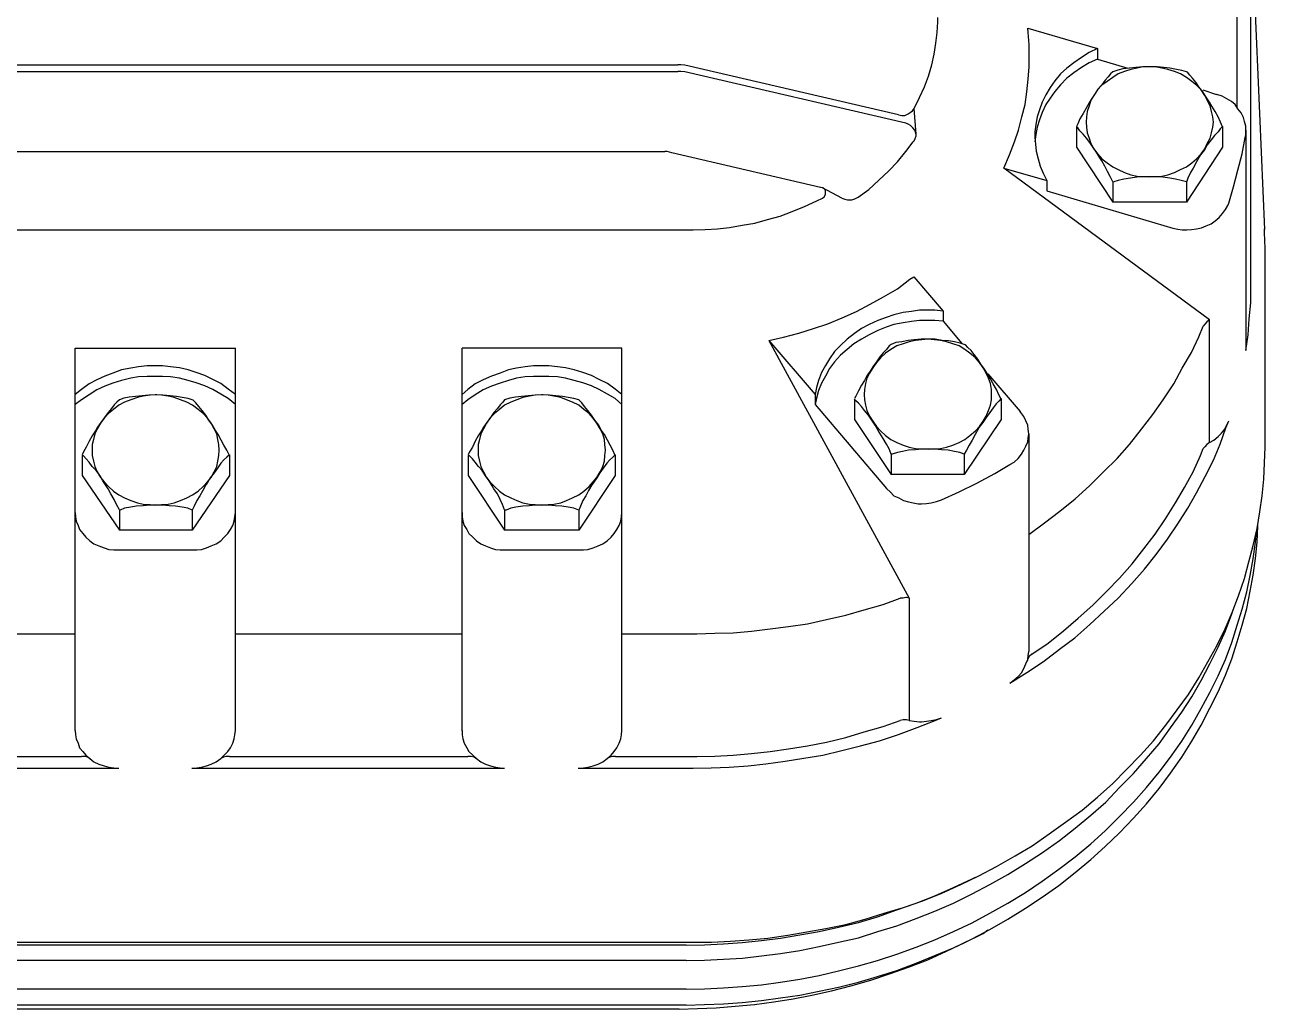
# Model space of a CAD drawing. Extents: x 667 to 1244, y -9 to 355.
# Drawn here: x 973.33 to 978.76, y 76.32 to 80.63 of the extents above; entities that cross this region are included whole.
import ezdxf

# ---------------------------------------------------------------- set-up
doc = ezdxf.new("R2010")
doc.units = 0
doc.header["$MEASUREMENT"] = 0
doc.layers.get('0').update_dxf_attribs({"linetype": 'CONTINUOUS'})

msp = doc.modelspace()

# ---------------------------------------------------------------- linework, layer by layer
for p, q in [((978.6724, 81.5915), (978.7547, 79.7313)), ((978.6939, 79.4882), (978.6939, 81.0761)), ((978.6344, 80.2644), (978.6344, 80.8912)), ((977.7189, 80.6114), (978.0228, 80.5227)), ((978.0228, 80.5227), (978.0228, 80.4759)), ((971.2836, 80.4518), (976.1879, 80.4518)), ((977.1528, 80.2327), (976.2183, 80.4493)), ((978.0228, 80.4759), (978.1558, 80.4366)), ((971.2836, 80.4227), (976.1879, 80.4227)), ((977.1845, 80.196), (976.2183, 80.4202)), ((978.4837, 80.3416), (978.5445, 80.3214)), ((977.2301, 80.1479), (977.2212, 80.2606)), ((977.9316, 80.1796), (977.9316, 80.0909)), ((978.5711, 80.1808), (978.5711, 80.0909)), ((978.6724, 80.1656), (978.6724, 79.2007)), ((971.3405, 80.0719), (976.1297, 80.0719)), ((976.8122, 79.9149), (976.1613, 80.0669)), ((977.9316, 80.0909), (978.0899, 79.8503)), ((978.5711, 80.0909), (978.4128, 79.8503)), ((977.6138, 79.9997), (977.8012, 79.9453)), ((978.5129, 79.3349), (977.6138, 79.9997)), ((977.8012, 79.9453), (977.8012, 79.8997)), ((976.9047, 79.868), (976.8198, 79.9136)), ((977.8012, 79.8997), (978.3533, 79.7364)), ((978.0899, 79.9377), (978.0899, 79.8503)), ((978.4128, 79.9377), (978.4128, 79.8503)), ((978.4128, 79.8503), (978.0899, 79.8503)), ((971.2164, 79.7288), (976.255, 79.7288)), ((978.7572, 78.7778), (978.7572, 79.6477)), ((977.22, 79.5236), (977.3479, 79.3729)), ((977.3479, 79.3729), (977.3479, 79.3299)), ((977.3479, 79.3299), (977.4302, 79.2324)), ((978.5129, 78.798), (978.5129, 79.3349)), ((976.5855, 79.245), (976.7882, 79.0082)), ((976.5855, 79.245), (977.1997, 78.118)), ((973.5502, 79.2121), (974.2518, 79.2121)), ((973.5502, 77.5381), (973.5502, 79.2121)), ((974.2518, 77.5381), (974.2518, 79.2121)), ((975.9423, 79.2121), (975.2433, 79.2121)), ((975.2433, 77.5368), (975.2433, 79.2121)), ((975.9423, 77.5368), (975.9423, 79.2121)), ((977.5441, 79.0994), (977.6847, 78.9348)), ((976.7882, 79.0082), (976.7882, 78.9652)), ((976.9604, 78.988), (976.9604, 78.8993)), ((977.6024, 78.9905), (977.6024, 78.8993)), ((976.7882, 78.9652), (977.1009, 78.5967)), ((976.9604, 78.8993), (977.1212, 78.6587)), ((977.6024, 78.8993), (977.4403, 78.6587)), ((977.7227, 78.836), (977.7227, 77.8838)), ((973.5806, 78.7423), (973.5806, 78.6549)), ((974.2252, 78.7448), (974.2252, 78.6549)), ((975.2699, 78.7423), (975.2699, 78.6549)), ((975.9131, 78.7448), (975.9131, 78.6549)), ((977.1212, 78.7474), (977.1212, 78.6587)), ((977.4403, 78.7474), (977.4403, 78.6587)), ((973.5806, 78.6549), (973.744, 78.4156)), ((974.2252, 78.6549), (974.0618, 78.4156)), ((975.2699, 78.6549), (975.4294, 78.4156)), ((975.9131, 78.6549), (975.7536, 78.4156)), ((977.4403, 78.6587), (977.1212, 78.6587)), ((973.744, 78.503), (973.744, 78.4156)), ((974.0618, 78.503), (974.0618, 78.4156)), ((975.4294, 78.503), (975.4294, 78.4156)), ((975.7536, 78.503), (975.7536, 78.4156)), ((974.0618, 78.4156), (973.744, 78.4156)), ((975.7536, 78.4156), (975.4294, 78.4156)), ((973.7414, 78.3282), (974.0605, 78.3282)), ((975.4294, 78.3282), (975.7511, 78.3282)), ((977.1997, 78.118), (977.1997, 77.5824)), ((972.5625, 77.961), (973.5502, 77.961)), ((974.2518, 77.961), (975.2433, 77.961)), ((975.9423, 77.961), (976.2702, 77.961)), ((972.5347, 77.4241), (973.5781, 77.4241)), ((974.2252, 77.4241), (975.2686, 77.4241)), ((975.9144, 77.4241), (976.2702, 77.4241)), ((972.3713, 77.3734), (973.7414, 77.3734)), ((974.0605, 77.3734), (975.4294, 77.3734)), ((975.7511, 77.3734), (976.255, 77.3734)), ((971.2164, 76.6124), (976.255, 76.6124)), ((976.2234, 76.5985), (971.2164, 76.5985)), ((976.2234, 76.5314), (971.2164, 76.5314)), ((976.2234, 76.406), (971.2164, 76.406)), ((976.2234, 76.3363), (971.2164, 76.3363)), ((976.193, 76.3186), (971.2164, 76.3186))]:
    msp.add_line(p, q)
for points in [[(977.2212, 80.2606), (977.2453, 80.3087), (977.2668, 80.3556), (977.2845, 80.4024), (977.2985, 80.4518), (977.3086, 80.4974), (977.3162, 80.5455), (977.3225, 80.5924), (977.3251, 80.6392), (977.3251, 80.657), (977.3251, 80.657), (977.3251, 80.6582)], [(977.6138, 79.9997), (977.6378, 80.058), (977.6606, 80.1137), (977.6784, 80.1656), (977.6923, 80.2239), (977.7075, 80.2783), (977.7138, 80.3328), (977.7202, 80.3885), (977.7252, 80.4429), (977.7252, 80.4873), (977.7252, 80.4873), (977.7252, 80.5405), (977.7202, 80.5936), (977.7189, 80.6114)], [(978.0228, 80.5227), (977.9873, 80.505), (977.9532, 80.4835), (977.9202, 80.4607), (977.8898, 80.4366), (977.862, 80.4113), (977.8367, 80.3809), (977.8164, 80.3518), (977.7974, 80.3201), (977.7809, 80.2885), (977.7695, 80.2543), (977.7594, 80.2239), (977.7543, 80.1897), (977.7493, 80.158), (977.7493, 80.134), (977.7493, 80.134), (977.7518, 80.1048), (977.7556, 80.0732), (977.7632, 80.0403), (977.7721, 80.0086), (977.786, 79.9769), (977.8012, 79.9453)], [(976.2183, 80.4493), (976.2006, 80.4518), (976.1879, 80.4518)], [(978.0228, 80.4759), (977.9873, 80.4607), (977.9532, 80.4404), (977.9202, 80.4164), (977.8898, 80.3936), (977.862, 80.3644), (977.8367, 80.3353), (977.8164, 80.3062), (977.7974, 80.2771), (977.7809, 80.2429), (977.7695, 80.2112), (977.7594, 80.1783), (977.7543, 80.1466), (977.7493, 80.115), (977.7493, 80.1137)], [(978.2507, 79.9618), (978.2761, 79.963), (978.3052, 79.9643), (978.3318, 79.9706), (978.3609, 79.9795), (978.3862, 79.9934), (978.4128, 80.0048), (978.4369, 80.0225), (978.4571, 80.0403), (978.4774, 80.0618), (978.4926, 80.0833), (978.504, 80.1074), (978.5167, 80.1302), (978.5217, 80.1542), (978.528, 80.1783), (978.5306, 80.2011), (978.5306, 80.2011), (978.528, 80.2239), (978.5217, 80.2467), (978.5167, 80.272), (978.504, 80.2961), (978.4926, 80.3176), (978.4774, 80.3416), (978.4571, 80.3619), (978.4369, 80.3784), (978.4128, 80.3961), (978.3862, 80.4113), (978.3609, 80.4227), (978.3318, 80.4316), (978.3052, 80.4366), (978.2761, 80.4429), (978.2507, 80.4429), (978.2507, 80.4429), (978.2229, 80.4429), (978.1975, 80.4366), (978.1697, 80.4316), (978.1418, 80.4227), (978.114, 80.4113), (978.0899, 80.3961), (978.0659, 80.3784), (978.0431, 80.3619), (978.0228, 80.3416), (978.0076, 80.3176), (977.9937, 80.2961), (977.9873, 80.272), (977.9785, 80.2467), (977.9747, 80.2239), (977.9734, 80.2011), (977.9734, 80.2011), (977.9747, 80.1783), (977.9785, 80.1542), (977.9873, 80.1302), (977.9937, 80.1074), (978.0076, 80.0833), (978.0228, 80.0618), (978.0431, 80.0403), (978.0659, 80.0225), (978.0899, 80.0048), (978.114, 79.9934), (978.1418, 79.9795), (978.1697, 79.9706), (978.1975, 79.9643), (978.2229, 79.963), (978.2507, 79.9618)], [(978.4128, 80.4202), (978.3926, 80.4265), (978.3698, 80.4316), (978.3406, 80.4366), (978.314, 80.4404), (978.2849, 80.4429), (978.2545, 80.4429), (978.2482, 80.4429), (978.2482, 80.4429), (978.2216, 80.4429), (978.1912, 80.4404), (978.1634, 80.4366), (978.1342, 80.4341), (978.1127, 80.4278), (978.0899, 80.4202)], [(976.2183, 80.4202), (976.2006, 80.4227), (976.1879, 80.4227)], [(978.0899, 80.4202), (978.081, 80.4113), (978.0696, 80.3986), (978.057, 80.3847), (978.0418, 80.3644), (978.0253, 80.3442), (978.0101, 80.3214), (977.9962, 80.2999), (977.9873, 80.2847), (977.9873, 80.2847), (977.9734, 80.2619), (977.9607, 80.2391), (977.9468, 80.215), (977.938, 80.1935), (977.9316, 80.1808)], [(978.5711, 80.1796), (978.5622, 80.1998), (978.5508, 80.2239), (978.5382, 80.2467), (978.5243, 80.2707), (978.5129, 80.2885), (978.5129, 80.2885), (978.4989, 80.31), (978.4837, 80.3328), (978.4673, 80.3556), (978.4533, 80.3758), (978.4394, 80.3936), (978.428, 80.4062), (978.4166, 80.4189), (978.4128, 80.4202)], [(978.6724, 80.1454), (978.6724, 80.1606), (978.6724, 80.1656), (978.6724, 80.1656), (978.6724, 80.1834), (978.6673, 80.2036), (978.6623, 80.2213), (978.6521, 80.2416), (978.6382, 80.2593), (978.6256, 80.2771), (978.6091, 80.291), (978.5888, 80.3024), (978.5686, 80.3138), (978.5458, 80.3214), (978.5445, 80.3214)], [(977.1528, 80.2327), (977.1668, 80.2302), (977.168, 80.2302), (977.168, 80.2302), (977.1807, 80.2302), (977.1946, 80.2365), (977.2035, 80.2429), (977.2136, 80.2505), (977.2212, 80.2606)], [(977.2212, 80.1188), (977.2263, 80.1289), (977.2301, 80.1403), (977.2301, 80.1454), (977.2301, 80.1454), (977.2276, 80.1568), (977.2238, 80.1656), (977.2149, 80.1758), (977.206, 80.1859), (977.1946, 80.1922), (977.1845, 80.196)], [(978.0899, 79.939), (978.0785, 79.963), (978.0671, 79.9845), (978.0557, 80.0086), (978.0418, 80.0314), (978.0342, 80.0441), (978.0342, 80.0441), (978.0203, 80.0656), (978.0051, 80.0896), (977.9899, 80.1112), (977.9747, 80.1302), (977.9607, 80.1479), (977.9468, 80.1631), (977.938, 80.1758), (977.9316, 80.1796)], [(978.5711, 80.1808), (978.5597, 80.172), (978.5508, 80.158), (978.5356, 80.1428), (978.5205, 80.1226), (978.504, 80.101), (978.4913, 80.0795), (978.4749, 80.058), (978.4685, 80.0479), (978.4685, 80.0479), (978.4571, 80.0263), (978.4419, 79.9997), (978.4305, 79.9795), (978.4191, 79.9554), (978.4128, 79.9377)], [(976.9756, 79.8718), (977.0224, 79.906), (977.0655, 79.9453), (977.1098, 79.9871), (977.1478, 80.0263), (977.1845, 80.0719), (977.2174, 80.115), (977.2212, 80.1188)], [(978.5977, 79.8465), (978.6192, 79.9174), (978.6382, 79.9909), (978.6559, 80.0618), (978.6699, 80.1327), (978.6724, 80.1454)], [(976.1613, 80.0669), (976.1411, 80.0719), (976.1297, 80.0719)], [(978.4128, 79.939), (978.39, 79.9453), (978.3647, 79.9504), (978.3394, 79.9554), (978.309, 79.9592), (978.2824, 79.9618), (978.2533, 79.9618), (978.2533, 79.9618), (978.2241, 79.9618), (978.195, 79.9592), (978.1684, 79.9554), (978.1393, 79.9504), (978.114, 79.9453), (978.095, 79.939), (978.0899, 79.9377)], [(976.8198, 79.868), (976.8274, 79.8744), (976.8337, 79.8832), (976.8337, 79.8896), (976.8337, 79.8921), (976.8337, 79.8921), (976.8337, 79.8997), (976.8299, 79.906), (976.8211, 79.9136), (976.8135, 79.9149), (976.8122, 79.9149)], [(976.255, 79.7288), (976.307, 79.7313), (976.3601, 79.7338), (976.4133, 79.7402), (976.469, 79.749), (976.5235, 79.7579), (976.5792, 79.7743), (976.6349, 79.7895), (976.6869, 79.8098), (976.7413, 79.8313), (976.7958, 79.8567), (976.8198, 79.868)], [(976.9047, 79.868), (976.9173, 79.863), (976.93, 79.8604), (976.935, 79.8604), (976.935, 79.8604), (976.949, 79.8604), (976.9616, 79.8655), (976.973, 79.8706), (976.9756, 79.8718)], [(978.3533, 79.7364), (978.3748, 79.7326), (978.3938, 79.7288), (978.4141, 79.7288), (978.4141, 79.7288), (978.4343, 79.7313), (978.4571, 79.7338), (978.4787, 79.7376), (978.4989, 79.7465), (978.5205, 79.7553), (978.5382, 79.7693), (978.5559, 79.7832), (978.5711, 79.8009), (978.5838, 79.8187), (978.5939, 79.8364), (978.5977, 79.8465)], [(978.7572, 79.6477), (978.7547, 79.7174), (978.7547, 79.7338)], [(976.5855, 79.245), (976.6501, 79.259), (976.716, 79.2767), (976.7806, 79.2969), (976.8439, 79.3185), (976.9059, 79.3438), (976.9692, 79.3717), (977.0288, 79.4033), (977.087, 79.4362), (977.1478, 79.4717), (977.2022, 79.5135), (977.22, 79.5236)], [(978.6724, 79.2007), (978.6825, 79.2704), (978.6876, 79.34), (978.6939, 79.4096), (978.6939, 79.4806), (978.6939, 79.4882)], [(977.3479, 79.3729), (977.3111, 79.378), (977.282, 79.378), (977.282, 79.378), (977.2453, 79.378), (977.2098, 79.3717), (977.1731, 79.3679), (977.1326, 79.3577), (977.0984, 79.3463), (977.0629, 79.3324), (977.025, 79.3147), (976.9908, 79.2969), (976.9604, 79.2754), (976.9287, 79.2514), (976.8996, 79.2235), (976.873, 79.1969), (976.8502, 79.1653), (976.8337, 79.1361), (976.816, 79.1045), (976.8034, 79.0703), (976.7945, 79.0386), (976.7882, 79.0082)], [(977.3479, 79.3299), (977.3111, 79.3324), (977.282, 79.3324), (977.282, 79.3324), (977.2453, 79.3324), (977.2098, 79.3286), (977.1731, 79.3223), (977.1326, 79.3147), (977.0984, 79.3033), (977.0629, 79.2881), (977.025, 79.2704), (976.9908, 79.2514), (976.9578, 79.2298), (976.9287, 79.2058), (976.8996, 79.1804), (976.873, 79.1513), (976.8502, 79.1222), (976.8337, 79.0893), (976.816, 79.0576), (976.8034, 79.026), (976.7945, 78.993), (976.7882, 78.9652)], [(977.7227, 78.3953), (977.7923, 78.4473), (977.8594, 78.4979), (977.9253, 78.5524), (977.9886, 78.6093), (978.0494, 78.6701), (978.1089, 78.7284), (978.1634, 78.7904), (978.2153, 78.8563), (978.2659, 78.9209), (978.3115, 78.9854), (978.3571, 79.0551), (978.3938, 79.1235), (978.4343, 79.1918), (978.4673, 79.2615), (978.4863, 79.3083)], [(978.5129, 79.3349), (978.5015, 79.3261), (978.4926, 79.3172), (978.4863, 79.3083)], [(977.282, 78.7689), (977.3086, 78.7714), (977.3365, 78.7727), (977.3631, 78.7778), (977.3909, 78.7866), (977.4188, 78.798), (977.4428, 78.812), (977.4656, 78.8297), (977.4897, 78.8499), (977.5074, 78.8689), (977.5239, 78.8917), (977.5365, 78.9145), (977.5467, 78.9386), (977.5555, 78.9614), (977.5593, 78.9854), (977.5593, 79.0082), (977.5593, 79.0082), (977.5593, 79.031), (977.5555, 79.0563), (977.5467, 79.0804), (977.5365, 79.1019), (977.5239, 79.1247), (977.5074, 79.1488), (977.4897, 79.1691), (977.4656, 79.1893), (977.4428, 79.2058), (977.4188, 79.221), (977.3909, 79.2298), (977.3631, 79.2387), (977.3365, 79.245), (977.3086, 79.2476), (977.282, 79.2501), (977.282, 79.2501), (977.2554, 79.2476), (977.2276, 79.245), (977.1997, 79.2387), (977.1731, 79.2298), (977.1453, 79.221), (977.1187, 79.2058), (977.0959, 79.1893), (977.0743, 79.1691), (977.0566, 79.1488), (977.0401, 79.1247), (977.0262, 79.1019), (977.0148, 79.0804), (977.0085, 79.0563), (977.0047, 79.031), (977.0022, 79.0082), (977.0022, 79.0082), (977.0047, 78.9854), (977.0085, 78.9614), (977.0148, 78.9386), (977.0262, 78.9145), (977.0401, 78.8917), (977.0566, 78.8689), (977.0743, 78.8499), (977.0959, 78.8297), (977.1187, 78.812), (977.1453, 78.798), (977.1731, 78.7866), (977.1997, 78.7778), (977.2276, 78.7727), (977.2554, 78.7714), (977.282, 78.7689)], [(977.4403, 79.2273), (977.4226, 79.2336), (977.3985, 79.2387), (977.3719, 79.2438), (977.3441, 79.245), (977.3137, 79.2501), (977.2845, 79.2501), (977.2795, 79.2501), (977.2795, 79.2501), (977.2516, 79.2501), (977.2212, 79.2476), (977.1946, 79.245), (977.1668, 79.2387), (977.1415, 79.2362), (977.1212, 79.2273)], [(977.1212, 79.2273), (977.1123, 79.221), (977.0997, 79.2058), (977.0857, 79.1906), (977.0718, 79.1728), (977.0566, 79.1513), (977.0401, 79.1298), (977.0262, 79.107), (977.0161, 79.0931), (977.0161, 79.0931), (977.0047, 79.0703), (976.9908, 79.0488), (976.9781, 79.0247), (976.9667, 79.0019), (976.9604, 78.9905)], [(977.6024, 78.988), (977.5923, 79.007), (977.5821, 79.031), (977.5669, 79.0551), (977.5555, 79.0779), (977.5441, 79.0956), (977.5441, 79.0956), (977.5289, 79.1197), (977.5125, 79.1412), (977.4998, 79.1627), (977.4834, 79.183), (977.4707, 79.2007), (977.4568, 79.2146), (977.4466, 79.226), (977.4403, 79.2273)], [(974.2518, 79.0082), (974.2201, 79.0323), (974.1872, 79.0563), (974.153, 79.0741), (974.1175, 79.0918), (974.0795, 79.1045), (974.0441, 79.1159), (974.0061, 79.1247), (973.9681, 79.1298), (973.9327, 79.1336), (973.901, 79.1336), (973.901, 79.1336), (973.8655, 79.1336), (973.8275, 79.1298), (973.7934, 79.1235), (973.7528, 79.1159), (973.7148, 79.1019), (973.6794, 79.0893), (973.6452, 79.0728), (973.611, 79.0551), (973.5781, 79.031), (973.5502, 79.0082)], [(975.9423, 79.0082), (975.9131, 79.0323), (975.879, 79.0563), (975.8435, 79.0741), (975.8093, 79.0918), (975.7713, 79.1045), (975.7333, 79.1159), (975.6953, 79.1247), (975.6611, 79.1298), (975.6232, 79.1336), (975.5928, 79.1336), (975.5928, 79.1336), (975.556, 79.1336), (975.5193, 79.1298), (975.4813, 79.1235), (975.4459, 79.1159), (975.4092, 79.1019), (975.3712, 79.0893), (975.3357, 79.0728), (975.3003, 79.0551), (975.2686, 79.031), (975.2433, 79.0082)], [(974.2518, 78.9652), (974.2201, 78.9905), (974.1872, 79.0108), (974.153, 79.031), (974.1175, 79.0462), (974.0795, 79.0601), (974.0441, 79.0703), (974.0061, 79.0804), (973.9681, 79.0867), (973.9327, 79.088), (973.901, 79.088), (973.901, 79.088), (973.8655, 79.088), (973.8275, 79.0867), (973.7934, 79.0804), (973.7528, 79.0703), (973.7148, 79.0576), (973.6794, 79.045), (973.6452, 79.0285), (973.611, 79.007), (973.5781, 78.9854), (973.5502, 78.9652)], [(975.9423, 78.9652), (975.9131, 78.9905), (975.879, 79.0108), (975.8435, 79.031), (975.8093, 79.0462), (975.7713, 79.0601), (975.7333, 79.0703), (975.6953, 79.0804), (975.6611, 79.0867), (975.6232, 79.088), (975.5928, 79.088), (975.5928, 79.088), (975.556, 79.088), (975.5193, 79.0867), (975.4813, 79.0804), (975.4459, 79.0703), (975.4092, 79.0576), (975.3712, 79.045), (975.3357, 79.0285), (975.3003, 79.007), (975.2686, 78.9854), (975.2433, 78.9652)], [(973.744, 78.9854), (973.7326, 78.9753), (973.7212, 78.9639), (973.7085, 78.9474), (973.6946, 78.9297), (973.6781, 78.9082), (973.6629, 78.8867), (973.6477, 78.8651), (973.6389, 78.8499), (973.6389, 78.8499), (973.6249, 78.8271), (973.611, 78.8044), (973.5983, 78.7778), (973.587, 78.7575), (973.5806, 78.7448)], [(973.9023, 78.5245), (973.9276, 78.527), (973.9567, 78.5283), (973.9833, 78.5346), (974.0112, 78.5448), (974.039, 78.5562), (974.0643, 78.5701), (974.0884, 78.5853), (974.1099, 78.6055), (974.1289, 78.6258), (974.1454, 78.6461), (974.1581, 78.6701), (974.1694, 78.6929), (974.1745, 78.717), (974.1783, 78.741), (974.1808, 78.7651), (974.1808, 78.7651), (974.1783, 78.7892), (974.1745, 78.812), (974.1694, 78.836), (974.1581, 78.8588), (974.1454, 78.8829), (974.1289, 78.9057), (974.1099, 78.9259), (974.0884, 78.9436), (974.0643, 78.9614), (974.039, 78.9753), (974.0112, 78.9854), (973.9833, 78.9956), (973.9567, 79.0019), (973.9276, 79.0057), (973.9023, 79.007), (973.9023, 79.007), (973.8782, 79.0057), (973.8478, 79.0019), (973.8225, 78.9956), (973.7934, 78.9854), (973.7668, 78.9753), (973.7414, 78.9614), (973.7174, 78.9436), (973.6959, 78.9259), (973.6769, 78.9057), (973.6604, 78.8829), (973.6465, 78.8588), (973.6363, 78.836), (973.63, 78.812), (973.6249, 78.7892), (973.6249, 78.7651), (973.6249, 78.7651), (973.6249, 78.741), (973.63, 78.717), (973.6363, 78.6929), (973.6465, 78.6701), (973.6604, 78.6461), (973.6769, 78.6258), (973.6959, 78.6055), (973.7174, 78.5853), (973.7414, 78.5701), (973.7668, 78.5562), (973.7934, 78.5448), (973.8225, 78.5346), (973.8478, 78.5283), (973.8782, 78.527), (973.9023, 78.5245)], [(974.0618, 78.9854), (974.0441, 78.9905), (974.0188, 78.9956), (973.9934, 78.9994), (973.9656, 79.0032), (973.9339, 79.0057), (973.9073, 79.007), (973.901, 79.007), (973.901, 79.007), (973.8719, 79.0057), (973.844, 79.0032), (973.8136, 78.9994), (973.787, 78.9968), (973.763, 78.993), (973.744, 78.9854)], [(974.2252, 78.7423), (974.2138, 78.7651), (974.2011, 78.7866), (974.1884, 78.8094), (974.1758, 78.8335), (974.1644, 78.8512), (974.1644, 78.8512), (974.1517, 78.874), (974.1353, 78.8968), (974.1213, 78.9183), (974.1061, 78.9386), (974.0909, 78.9563), (974.0783, 78.9715), (974.0669, 78.9842), (974.0618, 78.9854)], [(975.4294, 78.9854), (975.4218, 78.9753), (975.4104, 78.9639), (975.3978, 78.9474), (975.3826, 78.9297), (975.3674, 78.9082), (975.3509, 78.8867), (975.337, 78.8651), (975.3281, 78.8499), (975.3281, 78.8499), (975.3142, 78.8271), (975.3003, 78.8044), (975.2889, 78.7778), (975.2762, 78.7575), (975.2699, 78.7448)], [(975.5928, 78.5245), (975.6194, 78.527), (975.6447, 78.5283), (975.6751, 78.5346), (975.7004, 78.5448), (975.727, 78.5562), (975.7536, 78.5701), (975.7764, 78.5853), (975.7992, 78.6055), (975.8169, 78.6258), (975.8321, 78.6461), (975.8473, 78.6701), (975.8587, 78.6929), (975.8663, 78.717), (975.8676, 78.741), (975.8701, 78.7651), (975.8701, 78.7651), (975.8676, 78.7892), (975.8663, 78.812), (975.8587, 78.836), (975.8473, 78.8588), (975.8321, 78.8829), (975.8169, 78.9057), (975.7992, 78.9259), (975.7764, 78.9436), (975.7536, 78.9614), (975.727, 78.9753), (975.7004, 78.9854), (975.6751, 78.9956), (975.6447, 79.0019), (975.6194, 79.0057), (975.5928, 79.007), (975.5928, 79.007), (975.5636, 79.0057), (975.5383, 79.0019), (975.5092, 78.9956), (975.4826, 78.9854), (975.456, 78.9753), (975.4294, 78.9614), (975.4066, 78.9436), (975.3851, 78.9259), (975.3648, 78.9057), (975.3496, 78.8829), (975.337, 78.8588), (975.3256, 78.836), (975.3192, 78.812), (975.3142, 78.7892), (975.3142, 78.7651), (975.3142, 78.7651), (975.3142, 78.741), (975.3192, 78.717), (975.3256, 78.6929), (975.337, 78.6701), (975.3496, 78.6461), (975.3648, 78.6258), (975.3851, 78.6055), (975.4066, 78.5853), (975.4294, 78.5701), (975.456, 78.5562), (975.4826, 78.5448), (975.5092, 78.5346), (975.5383, 78.5283), (975.5636, 78.527), (975.5928, 78.5245)], [(975.7536, 78.9854), (975.7321, 78.9905), (975.708, 78.9956), (975.6827, 78.9994), (975.6536, 79.0032), (975.6257, 79.0057), (975.5978, 79.007), (975.5902, 79.007), (975.5902, 79.007), (975.5624, 79.0057), (975.532, 79.0032), (975.5029, 78.9994), (975.4775, 78.9968), (975.4522, 78.993), (975.4294, 78.9854)], [(975.9131, 78.7423), (975.903, 78.7651), (975.8916, 78.7866), (975.879, 78.8094), (975.8663, 78.8335), (975.8536, 78.8512), (975.8536, 78.8512), (975.841, 78.874), (975.8245, 78.8968), (975.8093, 78.9183), (975.7941, 78.9386), (975.7789, 78.9563), (975.7675, 78.9715), (975.7561, 78.9842), (975.7536, 78.9854)], [(977.6024, 78.9905), (977.5923, 78.9791), (977.5796, 78.9677), (977.5669, 78.95), (977.553, 78.9297), (977.5365, 78.9082), (977.5213, 78.8867), (977.5061, 78.8651), (977.5011, 78.8563), (977.5011, 78.8563), (977.4884, 78.8335), (977.4745, 78.8094), (977.4618, 78.7866), (977.4504, 78.7651), (977.4403, 78.7474), (977.4213, 78.755), (977.3972, 78.7588), (977.3694, 78.7651), (977.3403, 78.7664), (977.3124, 78.7689), (977.2845, 78.7689), (977.2845, 78.7689), (977.2554, 78.7689), (977.2276, 78.7664), (977.1972, 78.7651), (977.1706, 78.7588), (977.1478, 78.755), (977.125, 78.7474), (977.1212, 78.7474), (977.1123, 78.7714), (977.0997, 78.7917), (977.0857, 78.8158), (977.0718, 78.8398), (977.0642, 78.8512), (977.0642, 78.8512), (977.0503, 78.874), (977.0363, 78.8968), (977.0212, 78.9183), (977.0047, 78.9386), (976.9908, 78.9563), (976.9781, 78.9702), (976.9667, 78.9816), (976.9604, 78.988)], [(977.6404, 78.7018), (977.6594, 78.7132), (977.6758, 78.7284), (977.691, 78.7474), (977.7012, 78.7651), (977.71, 78.7828), (977.7189, 78.8018), (977.7202, 78.8196), (977.7227, 78.836), (977.7227, 78.836), (977.7202, 78.8563), (977.7189, 78.874), (977.71, 78.893), (977.7012, 78.912), (977.6885, 78.9297), (977.6847, 78.9348)], [(977.6404, 77.7457), (977.7138, 77.7926), (977.7873, 77.8407), (977.8569, 77.8939), (977.924, 77.9445), (977.9899, 78.0015), (978.0532, 78.0598), (978.114, 78.118), (978.1735, 78.1813), (978.2292, 78.2447), (978.2799, 78.308), (978.3292, 78.3751), (978.3748, 78.4422), (978.4191, 78.5106), (978.4571, 78.579), (978.4951, 78.6499), (978.5306, 78.722), (978.5597, 78.7917), (978.585, 78.8626), (978.5977, 78.893)], [(978.5129, 78.798), (978.5331, 78.8094), (978.5508, 78.8246), (978.566, 78.8398), (978.58, 78.8575), (978.5888, 78.8753), (978.5977, 78.893)], [(976.255, 76.6124), (976.3348, 76.6124), (976.4184, 76.6162), (976.4982, 76.6225), (976.5817, 76.6301), (976.6679, 76.6428), (976.7514, 76.6567), (976.835, 76.6719), (976.9224, 76.6896), (977.0072, 76.7124), (977.0895, 76.739), (977.1744, 76.7643), (977.2592, 76.7935), (977.3428, 76.8264), (977.4251, 76.8644), (977.5036, 76.9024), (977.5821, 76.9429), (977.6632, 76.9898), (977.7379, 77.0341), (977.8126, 77.086), (977.8835, 77.1366), (977.9557, 77.1898), (978.0228, 77.2468), (978.0899, 77.3063), (978.1507, 77.3671), (978.2115, 77.4304), (978.2685, 77.4937), (978.3229, 77.5609), (978.3723, 77.628), (978.4217, 77.6963), (978.4673, 77.7685), (978.5065, 77.8382), (978.5458, 77.9091), (978.5825, 77.9825), (978.6129, 78.0547), (978.6408, 78.1282), (978.6673, 78.2029), (978.6863, 78.2763), (978.7053, 78.3485), (978.7218, 78.4219), (978.7345, 78.4954), (978.7433, 78.565), (978.7509, 78.6385), (978.7547, 78.7094), (978.7572, 78.7778)], [(977.7366, 77.8724), (977.8075, 77.9205), (977.8746, 77.9749), (977.9392, 78.0294), (978.0025, 78.0864), (978.0633, 78.1459), (978.1203, 78.2054), (978.1748, 78.2674), (978.2267, 78.3333), (978.2761, 78.3979), (978.3216, 78.465), (978.3647, 78.5346), (978.404, 78.6017), (978.4419, 78.6701), (978.4749, 78.741), (978.4863, 78.7727)], [(978.5129, 78.798), (978.5015, 78.7904), (978.4926, 78.7803), (978.4863, 78.7727)], [(973.744, 78.5042), (973.7313, 78.527), (973.7212, 78.5498), (973.706, 78.5739), (973.6946, 78.5954), (973.6857, 78.6093), (973.6857, 78.6093), (973.6718, 78.6309), (973.6591, 78.6524), (973.6414, 78.6765), (973.6249, 78.6929), (973.611, 78.7132), (973.5983, 78.7271), (973.587, 78.7398), (973.5806, 78.7423)], [(974.2252, 78.7448), (974.2138, 78.7347), (974.2011, 78.7233), (974.1872, 78.7081), (974.1732, 78.6866), (974.1581, 78.6663), (974.1416, 78.6435), (974.1277, 78.6207), (974.1213, 78.6131), (974.1213, 78.6131), (974.1087, 78.5891), (974.096, 78.565), (974.0821, 78.5448), (974.0707, 78.5207), (974.0618, 78.503), (974.0428, 78.5106), (974.0188, 78.5156), (973.9896, 78.5207), (973.9618, 78.522), (973.9327, 78.5245), (973.9048, 78.5245), (973.9048, 78.5245), (973.8782, 78.5245), (973.8478, 78.522), (973.8174, 78.5207), (973.7934, 78.5156), (973.7668, 78.5106), (973.7465, 78.503), (973.744, 78.503)], [(975.4294, 78.5042), (975.4206, 78.527), (975.4092, 78.5498), (975.3978, 78.5739), (975.3826, 78.5954), (975.375, 78.6093), (975.375, 78.6093), (975.361, 78.6309), (975.3458, 78.6524), (975.3306, 78.6765), (975.3155, 78.6929), (975.3003, 78.7132), (975.2889, 78.7271), (975.2762, 78.7398), (975.2699, 78.7423)], [(975.9131, 78.7448), (975.903, 78.7347), (975.8903, 78.7233), (975.8764, 78.7081), (975.8612, 78.6866), (975.846, 78.6663), (975.8321, 78.6435), (975.8169, 78.6207), (975.8106, 78.6131), (975.8106, 78.6131), (975.7966, 78.5891), (975.7852, 78.565), (975.7713, 78.5448), (975.7612, 78.5207), (975.7536, 78.503), (975.7321, 78.5106), (975.7067, 78.5156), (975.6801, 78.5207), (975.651, 78.522), (975.6219, 78.5245), (975.594, 78.5245), (975.594, 78.5245), (975.5636, 78.5245), (975.5371, 78.522), (975.5092, 78.5207), (975.4788, 78.5156), (975.456, 78.5106), (975.4357, 78.503), (975.4294, 78.503)], [(977.3403, 78.5473), (977.4188, 78.5828), (977.4948, 78.6207), (977.5745, 78.6625), (977.6404, 78.7018)], [(977.1009, 78.5967), (977.1174, 78.5815), (977.1326, 78.565), (977.1541, 78.5562), (977.1744, 78.5448), (977.1972, 78.5384), (977.2174, 78.5346), (977.239, 78.5296), (977.2529, 78.5296), (977.2529, 78.5296), (977.2757, 78.5321), (977.2959, 78.5346), (977.3187, 78.541), (977.3403, 78.5473)], [(973.5502, 78.4928), (973.5515, 78.4739), (973.554, 78.4549), (973.5629, 78.4359), (973.5692, 78.4181), (973.5832, 78.4004), (973.5971, 78.3839), (973.6148, 78.3687), (973.6325, 78.3548), (973.6541, 78.346), (973.6769, 78.3371), (973.6971, 78.3308), (973.7199, 78.3295), (973.7414, 78.3282)], [(974.0605, 78.3282), (974.0821, 78.3295), (974.1036, 78.3308), (974.1251, 78.3371), (974.1454, 78.346), (974.1669, 78.3548), (974.1872, 78.3687), (974.2024, 78.3839), (974.2188, 78.4004), (974.2302, 78.4181), (974.2404, 78.4359), (974.2454, 78.4549), (974.2492, 78.4739), (974.2518, 78.4928)], [(975.2433, 78.4928), (975.2433, 78.4739), (975.2471, 78.4549), (975.2521, 78.4359), (975.2635, 78.4181), (975.2724, 78.4004), (975.2901, 78.3839), (975.3066, 78.3687), (975.3256, 78.3548), (975.3458, 78.346), (975.3674, 78.3371), (975.3889, 78.3308), (975.4104, 78.3295), (975.4294, 78.3282)], [(975.7511, 78.3282), (975.7739, 78.3295), (975.7941, 78.3308), (975.8169, 78.3371), (975.8384, 78.346), (975.8587, 78.3548), (975.8777, 78.3687), (975.8954, 78.3839), (975.9081, 78.4004), (975.9207, 78.4181), (975.9309, 78.4359), (975.9372, 78.4549), (975.941, 78.4739), (975.9423, 78.4928)], [(976.2234, 76.3363), (976.3044, 76.3389), (976.3867, 76.3427), (976.469, 76.3477), (976.5526, 76.3566), (976.6362, 76.368), (976.721, 76.3807), (976.8059, 76.3971), (976.8907, 76.4149), (976.9781, 76.4376), (977.0604, 76.4617), (977.1453, 76.4883), (977.2301, 76.52), (977.3124, 76.5529), (977.3934, 76.5871), (977.4745, 76.6263), (977.553, 76.6681), (977.6315, 76.7124), (977.7088, 76.7606), (977.7809, 76.8087), (977.8544, 76.8606), (977.9253, 76.9163), (977.9937, 76.9733), (978.057, 77.0303), (978.1203, 77.0911), (978.1811, 77.1544), (978.2381, 77.2177), (978.2938, 77.2848), (978.3432, 77.3519), (978.3926, 77.4216), (978.4369, 77.4912), (978.4774, 77.5621), (978.5154, 77.6356), (978.5521, 77.7077), (978.5838, 77.7799), (978.6116, 77.8521), (978.6344, 77.9268), (978.6559, 77.999), (978.6762, 78.0724), (978.6914, 78.1484), (978.7041, 78.2181), (978.7142, 78.2915), (978.7218, 78.3624), (978.7256, 78.4333), (978.7256, 78.4397)], [(976.2234, 76.406), (976.3044, 76.4073), (976.3867, 76.4123), (976.469, 76.4174), (976.5526, 76.425), (976.6362, 76.4376), (976.721, 76.4503), (976.8059, 76.4668), (976.8907, 76.4858), (976.9781, 76.5086), (977.0604, 76.5314), (977.1453, 76.5592), (977.2301, 76.5896), (977.3124, 76.6225), (977.3934, 76.658), (977.4745, 76.6972), (977.553, 76.739), (977.6315, 76.7833), (977.7088, 76.8289), (977.7809, 76.8783), (977.8544, 76.9315), (977.9253, 76.9847), (977.9937, 77.0417), (978.057, 77.0999), (978.1203, 77.162), (978.1811, 77.2253), (978.2381, 77.2886), (978.2938, 77.3557), (978.3432, 77.4216), (978.3926, 77.4912), (978.4369, 77.5621), (978.4774, 77.6343), (978.5154, 77.7039), (978.5521, 77.7774), (978.5838, 77.8483), (978.6116, 77.923), (978.6344, 77.999), (978.6559, 78.0686), (978.6762, 78.1446), (978.6914, 78.2168), (978.7041, 78.2902), (978.7142, 78.3624), (978.7193, 78.408)], [(976.2702, 77.961), (976.3487, 77.9635), (976.4298, 77.9661), (976.5096, 77.9724), (976.5906, 77.9825), (976.6717, 77.9927), (976.754, 78.0053), (976.8375, 78.0243), (976.9224, 78.0433), (977.0022, 78.0661), (977.0857, 78.0902), (977.1604, 78.118)], [(977.1997, 78.118), (977.1883, 78.1206), (977.1845, 78.1206), (977.1845, 78.1206), (977.1731, 78.118), (977.1604, 78.118)], [(976.2234, 76.5314), (976.2247, 76.5314), (976.2247, 76.5314), (976.3044, 76.5339), (976.3867, 76.5377), (976.4703, 76.5415), (976.5526, 76.5516), (976.6362, 76.563), (976.721, 76.5757), (976.8059, 76.5934), (976.8907, 76.6124), (976.9781, 76.6314), (977.0629, 76.658), (977.1453, 76.6833), (977.2301, 76.715), (977.3124, 76.7479), (977.3934, 76.7833), (977.4745, 76.8239), (977.553, 76.8644), (977.6315, 76.9087), (977.7088, 76.9556), (977.7835, 77.0049), (977.8569, 77.0569), (977.9253, 77.1113), (977.9937, 77.1683), (978.0595, 77.2253), (978.1203, 77.2886), (978.1811, 77.3494), (978.2381, 77.4152), (978.2938, 77.4798), (978.3432, 77.5495), (978.3926, 77.6178), (978.4369, 77.6862), (978.4774, 77.7571), (978.5154, 77.8306), (978.5521, 77.9028), (978.5838, 77.9749), (978.6116, 78.0484), (978.623, 78.0826)], [(977.6404, 77.7457), (977.6594, 77.7597), (977.6758, 77.7749), (977.691, 77.7913), (977.7012, 77.809), (977.71, 77.8293), (977.7189, 77.8483), (977.7202, 77.866), (977.7227, 77.8825), (977.7227, 77.8825), (977.7227, 77.8838)], [(977.7366, 77.8724), (977.7252, 77.8622), (977.7189, 77.8521), (977.7164, 77.842)], [(976.255, 77.3734), (976.3336, 77.3747), (976.4121, 77.3772), (976.4944, 77.3836), (976.5729, 77.3924), (976.6565, 77.4038), (976.7388, 77.4165), (976.8211, 77.4304), (976.9047, 77.4507), (976.987, 77.4709), (977.0693, 77.4937), (977.1528, 77.5203), (977.2339, 77.5507), (977.3137, 77.5824), (977.3403, 77.5938)], [(976.2702, 77.4241), (976.3487, 77.4266), (976.4298, 77.4304), (976.5096, 77.438), (976.5906, 77.4469), (976.6717, 77.4583), (976.754, 77.4709), (976.8375, 77.4874), (976.9224, 77.5077), (977.0022, 77.5317), (977.0857, 77.5558), (977.1604, 77.5824)], [(977.1997, 77.5824), (977.1883, 77.5849), (977.1845, 77.5849), (977.1845, 77.5849), (977.1731, 77.5849), (977.1604, 77.5824)], [(977.1997, 77.5824), (977.2212, 77.5786), (977.2453, 77.576), (977.2529, 77.576), (977.2529, 77.576), (977.2757, 77.5786), (977.2959, 77.5824), (977.3187, 77.5862), (977.3403, 77.5938)], [(973.5502, 77.5381), (973.5515, 77.5191), (973.554, 77.5013), (973.5629, 77.4823), (973.5692, 77.4621), (973.5832, 77.4469), (973.5971, 77.4304), (973.6148, 77.4152), (973.6325, 77.4013), (973.6541, 77.3912), (973.6769, 77.3836), (973.6971, 77.3772), (973.7199, 77.3747), (973.7414, 77.3734)], [(974.0605, 77.3734), (974.0821, 77.3747), (974.1036, 77.3772), (974.1251, 77.3836), (974.1454, 77.3912), (974.1669, 77.4013), (974.1872, 77.4152), (974.2024, 77.4304), (974.2188, 77.4469), (974.2302, 77.4621), (974.2404, 77.4823), (974.2454, 77.5013), (974.2492, 77.5191), (974.2518, 77.5381)], [(975.2433, 77.5381), (975.2433, 77.5191), (975.2471, 77.5013), (975.2521, 77.4823), (975.2635, 77.4621), (975.2724, 77.4469), (975.2901, 77.4304), (975.3066, 77.4152), (975.3256, 77.4013), (975.3458, 77.3912), (975.3674, 77.3836), (975.3889, 77.3772), (975.4104, 77.3747), (975.4294, 77.3734)], [(975.7511, 77.3734), (975.7739, 77.3747), (975.7941, 77.3772), (975.8169, 77.3836), (975.8384, 77.3912), (975.8587, 77.4013), (975.8777, 77.4152), (975.8954, 77.4304), (975.9081, 77.4469), (975.9207, 77.4621), (975.9309, 77.4823), (975.9372, 77.5013), (975.941, 77.5191), (975.9423, 77.5381)], [(973.6173, 77.4127), (973.6047, 77.4216), (973.5933, 77.4241), (973.5806, 77.4241), (973.5781, 77.4241)], [(974.2252, 77.4241), (974.21, 77.4241), (974.1986, 77.4216), (974.1872, 77.4152), (974.1846, 77.4127)], [(975.3079, 77.4127), (975.2965, 77.4216), (975.2825, 77.4241), (975.2699, 77.4241), (975.2686, 77.4241)], [(975.9144, 77.4241), (975.903, 77.4241), (975.8903, 77.4216), (975.8777, 77.4152), (975.8764, 77.4127)], [(976.2234, 76.5985), (976.3044, 76.601), (976.3867, 76.6048), (976.469, 76.6111), (976.5526, 76.6187), (976.6362, 76.6289), (976.721, 76.6441), (976.8059, 76.658), (976.8907, 76.6782), (976.9781, 76.6985), (977.0604, 76.7226), (977.1453, 76.753), (977.2301, 76.7821), (977.3124, 76.815), (977.3934, 76.8505), (977.4745, 76.8884), (977.4897, 76.896)], [(976.193, 76.3186), (976.2728, 76.3211), (976.3551, 76.3249), (976.4387, 76.3313), (976.5222, 76.3389), (976.6071, 76.3503), (976.6919, 76.3642), (976.7742, 76.3807), (976.8591, 76.3997), (976.9439, 76.4212), (977.0313, 76.4452), (977.1136, 76.4731), (977.1972, 76.5022), (977.2807, 76.5351), (977.3631, 76.5731), (977.4428, 76.6111), (977.5239, 76.6504), (977.5441, 76.6656)]]:
    msp.add_lwpolyline(points)

doc.saveas('drawing.dxf')
